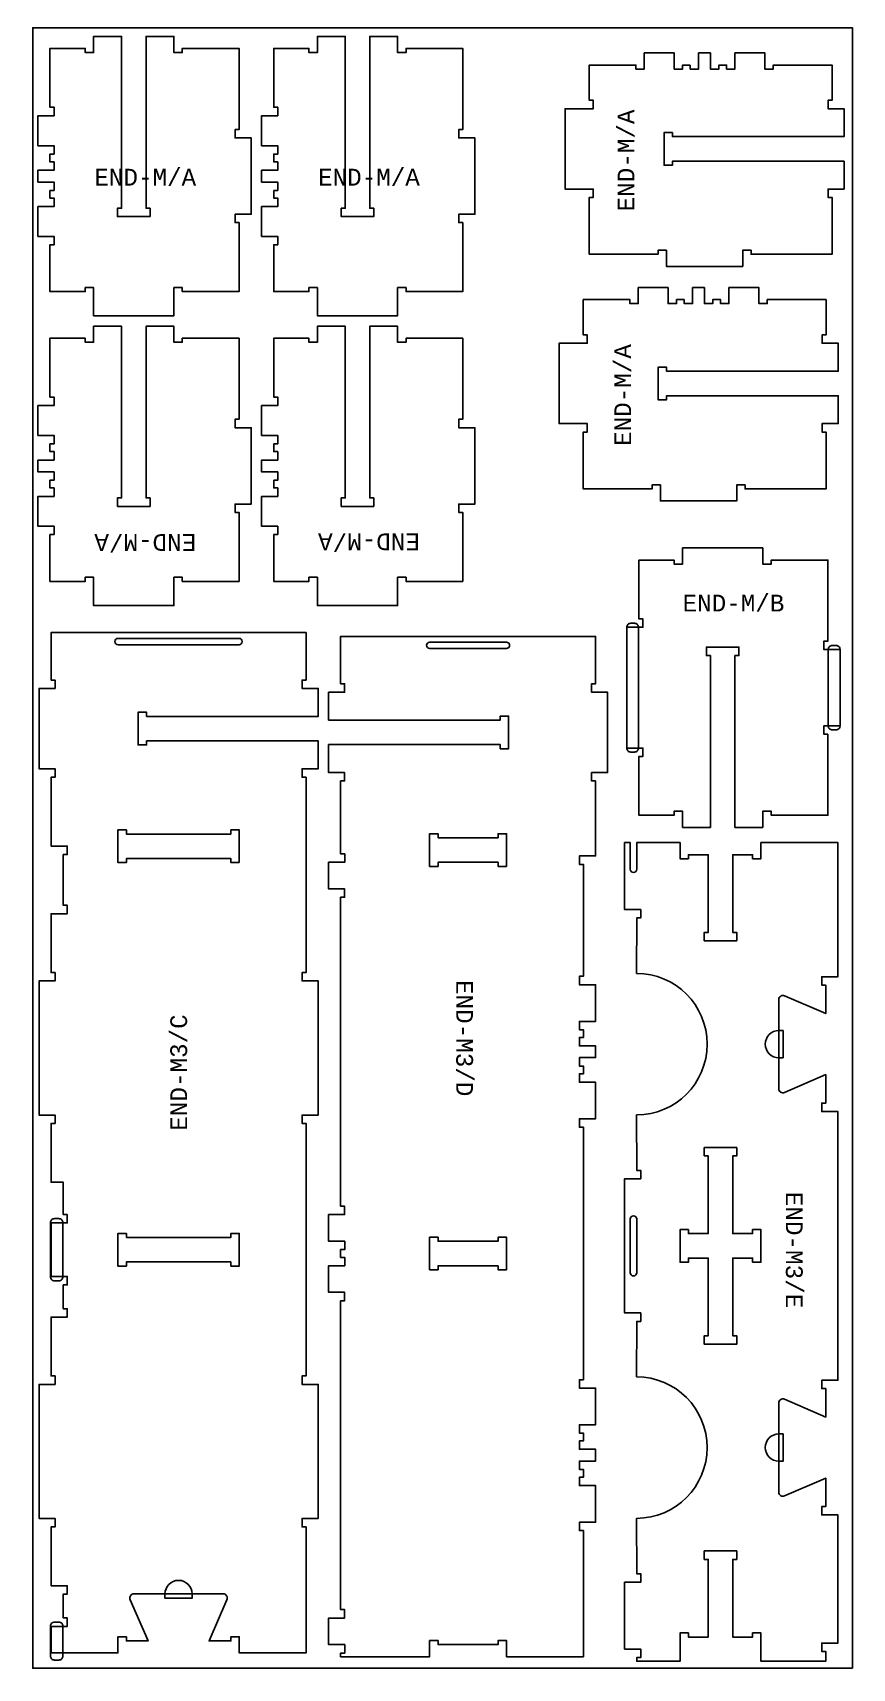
# Model space of a CAD drawing. Extents: x -30 to 12678, y 0 to 23683.
# Drawn here: x 3609 to 4829, y 1291 to 3723 of the extents above; entities that cross this region are included whole.
import ezdxf

# ---------------------------------------------------------------- set-up
doc = ezdxf.new("R2010")
doc.units = 0
for name, color, linetype in [('0_SHEET_SPRUCEPLY_2440X122', 1, 'CONTINUOUS'), ('1_ANYTOOL_1MMDEEP_LABELS_S', 2, 'CONTINUOUS'), ('3_ANYTOOL_CUTTHROUGH_INSID', 4, 'CONTINUOUS'), ('4_ANYTOOL_CUTTHROUGH_OUTSI', 5, 'CONTINUOUS'), ('5_ANYTOOL_HALF_MILL_9MM_IN', 3, 'CONTINUOUS')]:
    doc.layers.add(name, color=color, linetype=linetype)
doc.styles.add('MONOTXT_REGULAR', font='')
doc.styles.get('MONOTXT_REGULAR').set_extended_font_data('Monotxt')

msp = doc.modelspace()

# ---------------------------------------------------------------- linework, layer by layer
at = {"layer": '0_SHEET_SPRUCEPLY_2440X122'}
msp.add_lwpolyline([(4829.3, 1290.9), (3609.3, 1290.9), (3609.3, 3730.9), (4829.3, 3730.9)], close=True, dxfattribs=at)
at = {"layer": '3_ANYTOOL_CUTTHROUGH_INSID'}
for points in [[(3736.4, 2822.7, 1), (3736.4, 2813.2), (3916.4, 2813.2, 1), (3916.4, 2822.7)], [(4314.4, 2817.1), (4200.4, 2817.1, 1), (4200.4, 2807.6), (4314.4, 2807.6, 1)], [(4508.3, 1879.2), (4508.3, 1959.2, 1), (4498.8, 1959.2), (4498.8, 1879.2, 1)]]:
    msp.add_lwpolyline(points, format="xyb", close=True, dxfattribs=at)
for points in [[(3916.7, 2489.2), (3916.7, 2537.7), (3904.2, 2537.7), (3904.2, 2531.7), (3748.7, 2531.7), (3748.7, 2537.7), (3736.2, 2537.7), (3736.2, 2489.2), (3748.7, 2489.2), (3748.7, 2495.2), (3904.2, 2495.2), (3904.2, 2489.2)], [(4212.6, 2483.6), (4212.6, 2489.6), (4302.1, 2489.6), (4302.1, 2483.6), (4314.6, 2483.6), (4314.6, 2532.1), (4302.1, 2532.1), (4302.1, 2526.1), (4212.6, 2526.1), (4212.6, 2532.1), (4200.1, 2532.1), (4200.1, 2483.6)], [(4608.8, 2052.9), (4614.8, 2052.9), (4614.8, 1937.4), (4585.3, 1937.4), (4585.3, 1943.4), (4572.8, 1943.4), (4572.8, 1894.9), (4585.3, 1894.9), (4585.3, 1900.9), (4614.8, 1900.9), (4614.8, 1785.4), (4608.8, 1785.4), (4608.8, 1772.9), (4657.3, 1772.9), (4657.3, 1785.4), (4651.3, 1785.4), (4651.3, 1900.9), (4680.8, 1900.9), (4680.8, 1894.9), (4693.3, 1894.9), (4693.3, 1943.4), (4680.8, 1943.4), (4680.8, 1937.4), (4651.3, 1937.4), (4651.3, 2052.9), (4657.3, 2052.9), (4657.3, 2065.4), (4608.8, 2065.4)], [(3748.7, 1931.7), (3748.7, 1937.7), (3736.2, 1937.7), (3736.2, 1889.2), (3748.7, 1889.2), (3748.7, 1895.2), (3904.2, 1895.2), (3904.2, 1889.2), (3916.7, 1889.2), (3916.7, 1937.7), (3904.2, 1937.7), (3904.2, 1931.7)], [(4302.1, 1889.6), (4302.1, 1883.6), (4314.6, 1883.6), (4314.6, 1932.1), (4302.1, 1932.1), (4302.1, 1926.1), (4212.6, 1926.1), (4212.6, 1932.1), (4200.1, 1932.1), (4200.1, 1883.6), (4212.6, 1883.6), (4212.6, 1889.6)]]:
    msp.add_lwpolyline(points, close=True, dxfattribs=at)
at = {"layer": '4_ANYTOOL_CUTTHROUGH_OUTSI'}
for points in [[(3635, 3488.8), (3641, 3488.8), (3641, 3501.3), (3617, 3501.3), (3617, 3518.9), (3641, 3518.9), (3641, 3531.4), (3635, 3531.4), (3635, 3542.9), (3641, 3542.9), (3641, 3555.4), (3617, 3555.4), (3617, 3600), (3641, 3600), (3641, 3612.5), (3635, 3612.5), (3635, 3700), (3687.5, 3700), (3687.5, 3694), (3700, 3694), (3700, 3718), (3741.5, 3718), (3741.5, 3462.5), (3735.5, 3462.5), (3735.5, 3450), (3784, 3450), (3784, 3462.5), (3778, 3462.5), (3778, 3718), (3819.5, 3718), (3819.5, 3694), (3832, 3694), (3832, 3700), (3916.5, 3700), (3916.4, 3682.2), (3916.4, 3579.5), (3910.4, 3579.5), (3910.4, 3567), (3934.5, 3567), (3934.5, 3453.5), (3910.5, 3453.5), (3910.5, 3441), (3916.5, 3441), (3916.5, 3338.5), (3832, 3338.5), (3832, 3344.5), (3819.5, 3344.5), (3819.5, 3302.5), (3700, 3302.5), (3700, 3344.5), (3687.5, 3344.5), (3687.5, 3338.5), (3635, 3338.5), (3635, 3408), (3641, 3408), (3641, 3420.5), (3617, 3420.5), (3617, 3464.9), (3641, 3464.9), (3641, 3477.4), (3635, 3477.4)], [(3968, 3488.8), (3974, 3488.8), (3974, 3501.3), (3950, 3501.3), (3950, 3518.9), (3974, 3518.9), (3974, 3531.4), (3968, 3531.4), (3968, 3542.9), (3974, 3542.9), (3974, 3555.4), (3950, 3555.4), (3950, 3600), (3974, 3600), (3974, 3612.5), (3968, 3612.5), (3968, 3700), (4020.5, 3700), (4020.5, 3694), (4033, 3694), (4033, 3718), (4074.5, 3718), (4074.5, 3462.5), (4068.5, 3462.5), (4068.5, 3450), (4117, 3450), (4117, 3462.5), (4111, 3462.5), (4111, 3718), (4152.5, 3718), (4152.5, 3694), (4165, 3694), (4165, 3700), (4249.5, 3700), (4249.4, 3682.2), (4249.4, 3579.5), (4243.4, 3579.5), (4243.4, 3567), (4267.5, 3567), (4267.5, 3453.5), (4243.5, 3453.5), (4243.5, 3441), (4249.5, 3441), (4249.5, 3338.5), (4165, 3338.5), (4165, 3344.5), (4152.5, 3344.5), (4152.5, 3302.5), (4033, 3302.5), (4033, 3344.5), (4020.5, 3344.5), (4020.5, 3338.5), (3968, 3338.5), (3968, 3408), (3974, 3408), (3974, 3420.5), (3950, 3420.5), (3950, 3464.9), (3974, 3464.9), (3974, 3477.4), (3968, 3477.4)], [(4588, 3675.4), (4588, 3669.4), (4600.5, 3669.4), (4600.5, 3693.4), (4618.1, 3693.4), (4618.1, 3669.4), (4630.6, 3669.4), (4630.6, 3675.4), (4642.1, 3675.4), (4642.1, 3669.4), (4654.6, 3669.4), (4654.6, 3693.4), (4699.1, 3693.4), (4699.1, 3669.4), (4711.6, 3669.4), (4711.6, 3675.4), (4799.1, 3675.4), (4799.1, 3622.9), (4793.1, 3622.9), (4793.1, 3610.4), (4817.1, 3610.4), (4817.1, 3568.9), (4561.6, 3568.9), (4561.6, 3574.9), (4549.1, 3574.9), (4549.1, 3526.4), (4561.6, 3526.4), (4561.6, 3532.4), (4817.1, 3532.4), (4817.1, 3490.9), (4793.1, 3490.9), (4793.1, 3478.4), (4799.1, 3478.4), (4799.1, 3393.9), (4781.4, 3393.9), (4678.6, 3393.9), (4678.6, 3399.9), (4666.1, 3399.9), (4666.1, 3375.9), (4552.6, 3375.9), (4552.6, 3399.9), (4540.1, 3399.9), (4540.1, 3393.9), (4437.6, 3393.9), (4437.6, 3478.4), (4443.6, 3478.4), (4443.6, 3490.9), (4401.6, 3490.9), (4401.6, 3610.4), (4443.6, 3610.4), (4443.6, 3622.9), (4437.6, 3622.9), (4437.6, 3675.4), (4507.1, 3675.4), (4507.1, 3669.4), (4519.6, 3669.4), (4519.6, 3693.4), (4564.1, 3693.4), (4564.1, 3669.4), (4576.6, 3669.4), (4576.6, 3675.4)], [(4579.1, 3326.5), (4579.1, 3320.5), (4591.6, 3320.5), (4591.6, 3344.5), (4609.1, 3344.5), (4609.1, 3320.5), (4621.6, 3320.5), (4621.6, 3326.5), (4633.1, 3326.5), (4633.1, 3320.5), (4645.6, 3320.5), (4645.6, 3344.5), (4690.2, 3344.5), (4690.2, 3320.5), (4702.7, 3320.5), (4702.7, 3326.5), (4790.2, 3326.5), (4790.2, 3274), (4784.2, 3274), (4784.2, 3261.5), (4808.2, 3261.5), (4808.2, 3220), (4552.7, 3220), (4552.7, 3226), (4540.2, 3226), (4540.2, 3177.5), (4552.7, 3177.5), (4552.7, 3183.5), (4808.2, 3183.5), (4808.2, 3142), (4784.2, 3142), (4784.2, 3129.5), (4790.2, 3129.5), (4790.2, 3045), (4772.5, 3045), (4669.7, 3045), (4669.7, 3051), (4657.2, 3051), (4657.2, 3027), (4543.7, 3027), (4543.7, 3051), (4531.2, 3051), (4531.2, 3045), (4428.7, 3045), (4428.7, 3129.5), (4434.7, 3129.5), (4434.7, 3142), (4392.7, 3142), (4392.7, 3261.5), (4434.7, 3261.5), (4434.7, 3274), (4428.7, 3274), (4428.7, 3326.5), (4498.2, 3326.5), (4498.2, 3320.5), (4510.7, 3320.5), (4510.7, 3344.5), (4555.1, 3344.5), (4555.1, 3320.5), (4567.6, 3320.5), (4567.6, 3326.5)], [(3635, 3057.8), (3641, 3057.8), (3641, 3070.3), (3617, 3070.3), (3617, 3087.9), (3641, 3087.9), (3641, 3100.4), (3635, 3100.4), (3635, 3111.9), (3641, 3111.9), (3641, 3124.4), (3617, 3124.4), (3617, 3169), (3641, 3169), (3641, 3181.5), (3635, 3181.5), (3635, 3269), (3687.5, 3269), (3687.5, 3263), (3700, 3263), (3700, 3287), (3741.5, 3287), (3741.5, 3031.5), (3735.5, 3031.5), (3735.5, 3019), (3784, 3019), (3784, 3031.5), (3778, 3031.5), (3778, 3287), (3819.5, 3287), (3819.5, 3263), (3832, 3263), (3832, 3269), (3916.5, 3269), (3916.4, 3251.2), (3916.4, 3148.5), (3910.4, 3148.5), (3910.4, 3136), (3934.5, 3136), (3934.5, 3022.5), (3910.5, 3022.5), (3910.5, 3010), (3916.5, 3010), (3916.5, 2907.5), (3832, 2907.5), (3832, 2913.5), (3819.5, 2913.5), (3819.5, 2871.5), (3700, 2871.5), (3700, 2913.5), (3687.5, 2913.5), (3687.5, 2907.5), (3635, 2907.5), (3635, 2977), (3641, 2977), (3641, 2989.5), (3617, 2989.5), (3617, 3033.9), (3641, 3033.9), (3641, 3046.4), (3635, 3046.4)], [(3968, 3057.8), (3974, 3057.8), (3974, 3070.3), (3950, 3070.3), (3950, 3087.9), (3974, 3087.9), (3974, 3100.4), (3968, 3100.4), (3968, 3111.9), (3974, 3111.9), (3974, 3124.4), (3950, 3124.4), (3950, 3169), (3974, 3169), (3974, 3181.5), (3968, 3181.5), (3968, 3269), (4020.5, 3269), (4020.5, 3263), (4033, 3263), (4033, 3287), (4074.5, 3287), (4074.5, 3031.5), (4068.5, 3031.5), (4068.5, 3019), (4117, 3019), (4117, 3031.5), (4111, 3031.5), (4111, 3287), (4152.5, 3287), (4152.5, 3263), (4165, 3263), (4165, 3269), (4249.5, 3269), (4249.4, 3251.2), (4249.4, 3148.5), (4243.4, 3148.5), (4243.4, 3136), (4267.5, 3136), (4267.5, 3022.5), (4243.5, 3022.5), (4243.5, 3010), (4249.5, 3010), (4249.5, 2907.5), (4165, 2907.5), (4165, 2913.5), (4152.5, 2913.5), (4152.5, 2871.5), (4033, 2871.5), (4033, 2913.5), (4020.5, 2913.5), (4020.5, 2907.5), (3968, 2907.5), (3968, 2977), (3974, 2977), (3974, 2989.5), (3950, 2989.5), (3950, 3033.9), (3974, 3033.9), (3974, 3046.4), (3968, 3046.4)], [(4793, 2680.1), (4793, 2559.6), (4708.5, 2559.6), (4708.5, 2565.6), (4696, 2565.6), (4696, 2541.6), (4654.5, 2541.6), (4654.5, 2797.1), (4660.5, 2797.1), (4660.5, 2809.6), (4612, 2809.6), (4612, 2797.1), (4618, 2797.1), (4618, 2541.6), (4576.5, 2541.6), (4576.5, 2565.6), (4564, 2565.6), (4564, 2559.6), (4511.5, 2559.6), (4511.5, 2647.1), (4517.5, 2647.1), (4517.5, 2659.6), (4493.5, 2659.6), (4493.5, 2839.1), (4517.5, 2839.1), (4517.5, 2851.6), (4511.5, 2851.6), (4511.5, 2939.1), (4564, 2939.1), (4564, 2933.1), (4576.5, 2933.1), (4576.5, 2957.1), (4696, 2957.1), (4696, 2933.1), (4708.5, 2933.1), (4708.5, 2939.1), (4793, 2939.1), (4793, 2818.6), (4787, 2818.6), (4787, 2806.1), (4811, 2806.1), (4811, 2692.6), (4787, 2692.6), (4787, 2680.1)], [(4429.1, 1308.1), (4314.6, 1308.1), (4314.6, 1332.1), (4302.1, 1332.1), (4302.1, 1326.1), (4212.6, 1326.1), (4212.6, 1332.1), (4200.1, 1332.1), (4200.1, 1308.1), (4067.6, 1308.1), (4067.6, 1313.6), (4073.7, 1313.6), (4073.7, 1326.1), (4067.4, 1326.1), (4049.7, 1326.1), (4049.7, 1345.3), (4049.7, 1365.6), (4073.6, 1365.6), (4073.6, 1378.1), (4067.6, 1378.1), (4067.6, 1837.6), (4073.6, 1837.6), (4073.6, 1850.1), (4049.7, 1850.1), (4049.7, 1870.5), (4049.7, 1889.6), (4067.4, 1889.6), (4073.7, 1889.6), (4073.7, 1902.1), (4067.6, 1902.1), (4067.6, 1913.6), (4073.7, 1913.6), (4073.7, 1926.1), (4067.4, 1926.1), (4049.7, 1926.1), (4049.7, 1945.3), (4049.7, 1965.6), (4073.6, 1965.6), (4073.6, 1978.1), (4067.6, 1978.1), (4067.6, 2437.6), (4073.6, 2437.6), (4073.6, 2450.1), (4049.7, 2450.1), (4049.7, 2470.5), (4049.7, 2489.6), (4067.4, 2489.6), (4073.7, 2489.6), (4073.7, 2502.1), (4067.6, 2502.1), (4067.6, 2610.6), (4073.6, 2610.6), (4073.6, 2623.1), (4049.6, 2623.1), (4049.6, 2664.6), (4305.1, 2664.6), (4305.1, 2658.6), (4317.6, 2658.6), (4317.6, 2707.1), (4305.1, 2707.1), (4305.1, 2701.1), (4049.6, 2701.1), (4049.6, 2742.6), (4073.6, 2742.6), (4073.6, 2755.1), (4067.6, 2755.1), (4067.6, 2825.6), (4447.1, 2825.6), (4447.1, 2755.1), (4441.1, 2755.1), (4441.1, 2742.6), (4465.1, 2742.6), (4465.1, 2623.1), (4441.1, 2623.1), (4441.1, 2610.6), (4447.1, 2610.6), (4447.1, 2499.1), (4423.1, 2499.1), (4423.1, 2486.6), (4429.1, 2486.6), (4429.1, 2320.1), (4423.1, 2320.1), (4423.1, 2307.6), (4447.1, 2307.6), (4447.1, 2253.1), (4423.1, 2253.1), (4423.1, 2240.6), (4429.1, 2240.6), (4429.1, 2229.1), (4423.1, 2229.1), (4423.1, 2216.6), (4447.1, 2216.6), (4447.1, 2199.1), (4423.1, 2199.1), (4423.1, 2186.6), (4429.1, 2186.6), (4429.1, 2175.1), (4423.1, 2175.1), (4423.1, 2162.6), (4447.1, 2162.6), (4447.1, 2108.1), (4423.1, 2108.1), (4423.1, 2095.6), (4429.1, 2095.6), (4429.1, 1720.1), (4423.1, 1720.1), (4423.1, 1707.6), (4447.1, 1707.6), (4447.1, 1653.1), (4423.1, 1653.1), (4423.1, 1640.6), (4429.1, 1640.6), (4429.1, 1629.1), (4423.1, 1629.1), (4423.1, 1616.6), (4447.1, 1616.6), (4447.1, 1599.1), (4423.1, 1599.1), (4423.1, 1586.6), (4429.1, 1586.6), (4429.1, 1575.1), (4423.1, 1575.1), (4423.1, 1562.6), (4447.1, 1562.6), (4447.1, 1508.1), (4423.1, 1508.1), (4423.1, 1495.6), (4429.1, 1495.6)]]:
    msp.add_lwpolyline(points, close=True, dxfattribs=at)
for points in [[(3898.4, 1392.9, 0.539734), (3892.7, 1401.7), (3760.3, 1401.7, 0.539734), (3754.5, 1392.9), (3781.1, 1331.7), (3748.7, 1331.7), (3748.7, 1337.7), (3736.2, 1337.7), (3736.2, 1313.7), (3636.7, 1313.7), (3636.7, 1353.2), (3660.7, 1353.2), (3660.7, 1365.7), (3654.7, 1365.7), (3654.7, 1401.2), (3660.7, 1401.2), (3660.7, 1413.7), (3636.7, 1413.7), (3636.7, 1501.2), (3642.7, 1501.2), (3642.7, 1513.7), (3618.7, 1513.7), (3618.7, 1713.2), (3642.7, 1713.2), (3642.7, 1725.7), (3636.7, 1725.7), (3636.7, 1813.2), (3660.7, 1813.2), (3660.7, 1825.7), (3654.7, 1825.7), (3654.7, 1861.2), (3660.7, 1861.2), (3660.7, 1873.7), (3636.7, 1873.7), (3636.7, 1953.2), (3660.7, 1953.2), (3660.7, 1965.7), (3654.7, 1965.7), (3654.7, 2013.7), (3636.7, 2013.7), (3636.7, 2101.2), (3642.7, 2101.2), (3642.7, 2113.7), (3618.7, 2113.7), (3618.7, 2313.2), (3642.7, 2313.2), (3642.7, 2325.7), (3636.7, 2325.7), (3636.7, 2413.2), (3660.7, 2413.2), (3660.7, 2425.7), (3654.7, 2425.7), (3654.7, 2501.2), (3660.7, 2501.2), (3660.7, 2513.7), (3636.7, 2513.7), (3636.7, 2616.2), (3642.7, 2616.2), (3642.7, 2628.7), (3618.7, 2628.7), (3618.7, 2748.2), (3642.7, 2748.2), (3642.7, 2760.7), (3636.7, 2760.7), (3636.7, 2831.2), (4016.2, 2831.2), (4016.2, 2760.7), (4010.2, 2760.7), (4010.2, 2748.2), (4034.2, 2748.2), (4034.2, 2706.7), (3778.7, 2706.7), (3778.7, 2712.7), (3766.2, 2712.7), (3766.2, 2664.2), (3778.7, 2664.2), (3778.7, 2670.2), (4034.2, 2670.2), (4034.2, 2628.7), (4010.2, 2628.7), (4010.2, 2616.2), (4016.2, 2616.2), (4016.2, 2325.7), (4010.2, 2325.7), (4010.2, 2313.2), (4034.2, 2313.2), (4034.2, 2113.7), (4010.2, 2113.7), (4010.2, 2101.2), (4016.2, 2101.2), (4016.2, 1725.7), (4010.2, 1725.7), (4010.2, 1713.2), (4034.2, 1713.2), (4034.2, 1513.7), (4010.2, 1513.7), (4010.2, 1501.2), (4016.2, 1501.2), (4016.2, 1313.7), (3916.7, 1313.7), (3916.7, 1337.7), (3904.2, 1337.7), (3904.2, 1331.7), (3871.8, 1331.7), (3898.4, 1392.9)], [(4508.2, 2113.9, 0.997627), (4508.2, 2324.4), (4508.3, 2406.9), (4514.3, 2406.9), (4514.3, 2419.4), (4490.3, 2419.4), (4490.3, 2518.9), (4498.8, 2518.9), (4498.8, 2479.2, 1), (4508.3, 2479.2), (4508.3, 2518.9), (4572.8, 2518.9), (4572.8, 2494.9), (4585.3, 2494.9), (4585.3, 2500.9), (4614.8, 2500.9), (4614.8, 2385.4), (4608.8, 2385.4), (4608.8, 2372.9), (4657.3, 2372.9), (4657.3, 2385.4), (4651.3, 2385.4), (4651.3, 2500.9), (4680.8, 2500.9), (4680.8, 2494.9), (4693.3, 2494.9), (4693.3, 2519), (4807.8, 2519), (4807.8, 2319.4), (4783.8, 2319.4), (4783.8, 2306.9), (4789.8, 2306.9), (4789.8, 2264.6), (4728.5, 2291.1, 0.539734), (4719.8, 2285.4), (4719.8, 2153, 0.539734), (4728.5, 2147.2), (4789.8, 2173.8), (4789.8, 2131.4), (4783.8, 2131.4), (4783.8, 2118.9), (4807.8, 2118.9), (4807.8, 1719.4), (4783.8, 1719.4), (4783.8, 1706.9), (4789.8, 1706.9), (4789.8, 1664.6), (4728.5, 1691.1, 0.539734), (4719.8, 1685.4), (4719.8, 1553, 0.539734), (4728.5, 1547.2), (4789.8, 1573.8), (4789.8, 1531.4), (4783.8, 1531.4), (4783.8, 1518.9), (4807.8, 1518.9), (4807.8, 1328.4), (4790, 1328.4), (4783.8, 1328.4), (4783.8, 1315.9), (4789.8, 1315.9), (4789.8, 1301.4), (4693.3, 1301.4), (4693.3, 1343.4), (4680.8, 1343.4), (4680.8, 1337.4), (4651.3, 1337.4), (4651.3, 1452.9), (4657.3, 1452.9), (4657.3, 1465.4), (4608.8, 1465.4), (4608.8, 1452.9), (4614.8, 1452.9), (4614.8, 1337.4), (4585.3, 1337.4), (4585.3, 1343.4), (4572.8, 1343.4), (4572.8, 1301.4), (4508.3, 1301.4), (4508.3, 1306.9), (4514.3, 1306.9), (4514.3, 1319.4), (4490.3, 1319.4), (4490.3, 1418.9), (4514.3, 1418.9), (4514.3, 1431.4), (4508.3, 1431.4), (4508.2, 1513.9, 0.997627), (4508.2, 1724.4), (4508.3, 1806.9), (4514.3, 1806.9), (4514.3, 1819.4), (4490.3, 1819.4), (4490.3, 2018.9), (4514.3, 2018.9), (4514.3, 2031.4), (4508.3, 2031.4)]]:
    msp.add_lwpolyline(points, format="xyb", close=True, dxfattribs=at)
at = {"layer": '5_ANYTOOL_HALF_MILL_9MM_IN'}
for points in [[(4499.5, 2845.1, 0.414214), (4493.5, 2839.1), (4493.5, 2659.6, 0.414214), (4499.5, 2653.6), (4505, 2653.6, 0.414214), (4511, 2659.6), (4511, 2839.1, 0.414214), (4505, 2845.1)], [(4805, 2686.6, 0.414214), (4811, 2692.6), (4811, 2806.1, 0.414214), (4805, 2812.1), (4799.5, 2812.1, 0.414214), (4793.5, 2806.1), (4793.5, 2692.6, 0.414214), (4799.5, 2686.6)], [(4720, 2239.4, 1), (4720, 2198.9), (4726.3, 2198.9), (4726.3, 2239.4)], [(3654.2, 1873.2, -0.414214), (3648.2, 1867.2), (3641.7, 1867.2, -0.414214), (3635.7, 1873.2), (3635.7, 1953.7, -0.414214), (3641.7, 1959.7), (3648.2, 1959.7, -0.414214), (3654.2, 1953.7)], [(4720, 1639.4, 1), (4720, 1598.9), (4726.3, 1598.9), (4726.3, 1639.4)], [(3806.2, 1401.4, -1), (3846.7, 1401.4), (3846.7, 1395.2), (3806.2, 1395.2)], [(3654.2, 1309.2, -0.414214), (3648.2, 1303.2), (3641.7, 1303.2, -0.414214), (3635.7, 1309.2), (3635.7, 1353.7, -0.414214), (3641.7, 1359.7), (3648.2, 1359.7, -0.414214), (3654.2, 1353.7)]]:
    msp.add_lwpolyline(points, format="xyb", close=True, dxfattribs=at)

# ---------------------------------------------------------------- texts
at = {"layer": '1_ANYTOOL_1MMDEEP_LABELS_S', "char_height": 25, "attachment_point": 5, "style": 'MONOTXT_REGULAR'}
for s, insert, width, rotation in [('END-M/A', (4492.6, 3533.5), 386.216, 90), ('END-M/A', (4487.7, 3184.6), 386.216, 90), ('END-M/A', (3776.8, 2965.4), 386.216, 180), ('END-M/A', (4109.8, 2966.4), 386.216, 180), ('END-M3/D', (4252, 2228), 436.486, 270), ('END-M3/C', (3826.8, 2177), 436.216, 90), ('END-M3/E', (4742.7, 1912.9), 435.946, 270)]:
    msp.add_mtext(s, dxfattribs=dict(at, insert=insert, width=width, rotation=rotation))
at = {"layer": '1_ANYTOOL_1MMDEEP_LABELS_S', "char_height": 25, "width": 386.216, "attachment_point": 5, "style": 'MONOTXT_REGULAR'}
for s, insert in [('END-M/A', (3776.8, 3508.4)), ('END-M/A', (4109.8, 3508.4)), ('END-M/B', (4652.4, 2875))]:
    msp.add_mtext(s, dxfattribs=dict(at, insert=insert))

doc.saveas('drawing.dxf')
